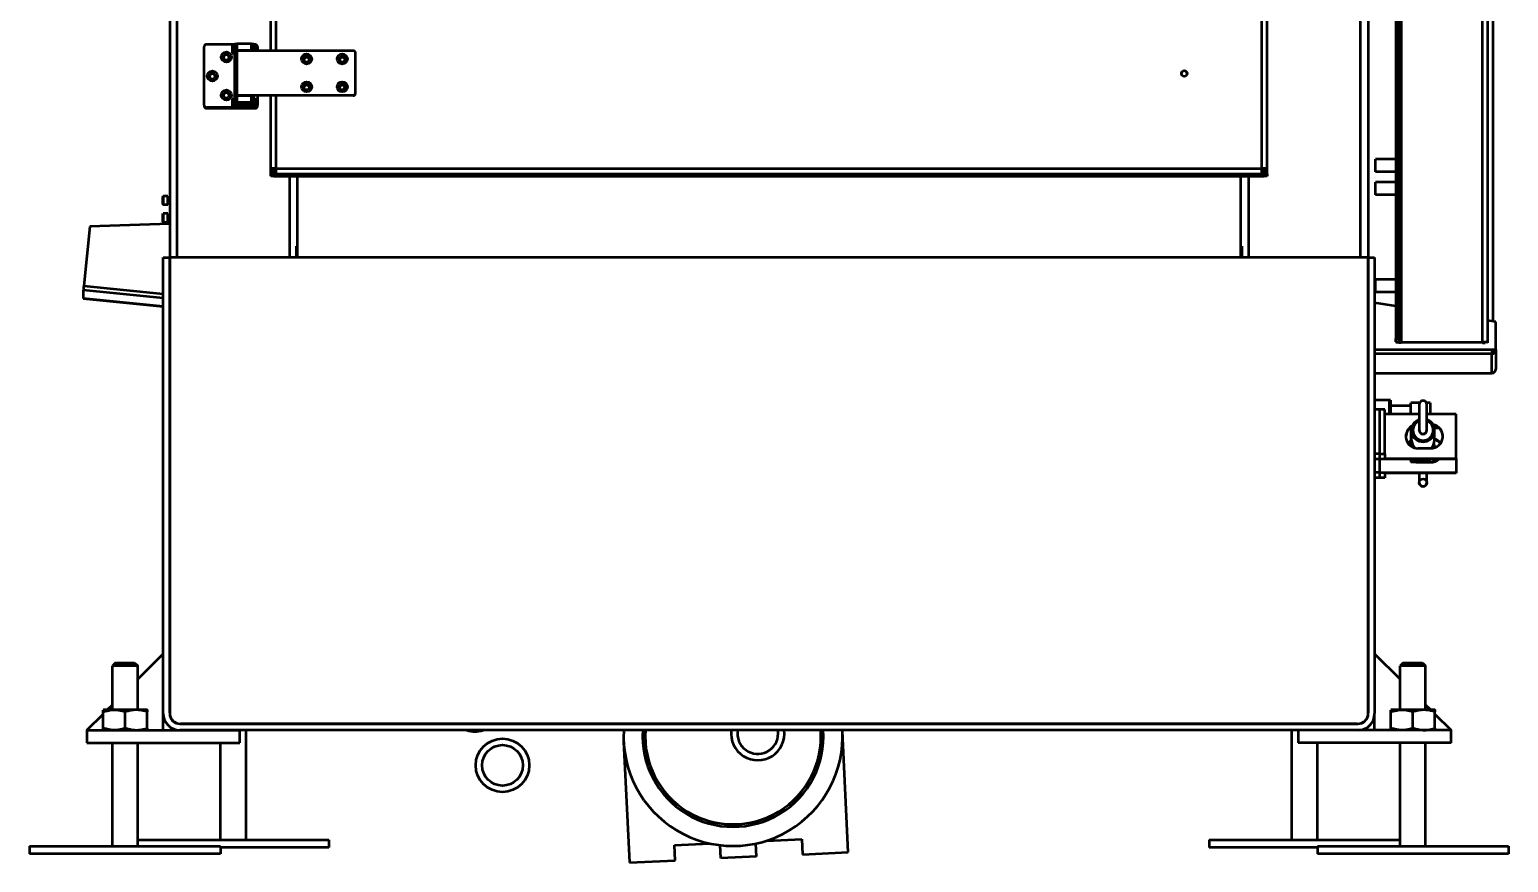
# Model space of a CAD drawing. Header units: millimetres. Extents: x 4915 to 15267, y 4787 to 10268.
# Drawn here: x 8934 to 10095, y 4787 to 5441 of the extents above; entities that cross this region are included whole.
import ezdxf

# ---------------------------------------------------------------- set-up
doc = ezdxf.new("R2010")
doc.units = ezdxf.units.MM
doc.layers.add('外形線', color=7, linetype='Continuous', lineweight=50)

msp = doc.modelspace()

# ---------------------------------------------------------------- linework, layer by layer
at = {"layer": '外形線'}
for p, q in [((9043.7, 7935), (9043.7, 5261.9)), ((9049.7, 5261.9), (9049.7, 7935.7)), ((9978.7, 5261.9), (9978.7, 7935.7)), ((9984.7, 7935), (9984.7, 5261.9)), ((10006.4, 7868.6), (10006.4, 5198.3)), ((10008.4, 7868.6), (10008.4, 5198.3)), ((10010.4, 7865.9), (10010.4, 5195.6)), ((10074.4, 5195.6), (10074.4, 7865.9)), ((10078.4, 7865.5), (10078.4, 5195.2)), ((10082.4, 7863.8), (10082.4, 5212)), ((9901.2, 5331.9), (9901.2, 7710.8)), ((9905.2, 5331.5), (9905.2, 7710.4)), ((9123.2, 5424.3), (9123.2, 6504)), ((9127.2, 5424.3), (9127.2, 6504)), ((9070.7, 5381.7), (9070.7, 5427.4)), ((9072.7, 5429.4), (9092.7, 5429.4)), ((9092.7, 5429.4), (9092.7, 5422.4)), ((9092.7, 5429.4), (9094.7, 5429.4)), ((9094.7, 5422.4), (9092.7, 5422.4)), ((9094.7, 5429.5), (9094.7, 5424.5)), ((9094.7, 5424.1), (9094.7, 5424.5)), ((9094.7, 5424.1), (9094.7, 5389.3)), ((9096.7, 5424.7), (9096.7, 5429.7)), ((9107.7, 5429.7), (9096.7, 5429.7)), ((9096.7, 5424.7), (9107.7, 5424.7)), ((9096.7, 5389.5), (9096.7, 5424.3)), ((9187.7, 5424.3), (9096.7, 5424.3)), ((9107.7, 5429.7), (9107.7, 5424.7)), ((9109.7, 5424.5), (9109.7, 5429.5)), ((9109.7, 5429.4), (9110.7, 5429.4)), ((9109.7, 5424.5), (9109.7, 5424.3)), ((9111.7, 5424.3), (9111.7, 5429.1)), ((9112.7, 5427.4), (9112.7, 5424.3)), ((9189.7, 5391.5), (9189.7, 5422.4)), ((9094.7, 5388.7), (9094.7, 5389.3)), ((9094.7, 5388.7), (9094.7, 5383.7)), ((9096.7, 5389.5), (9187.7, 5389.5)), ((9107.7, 5388.9), (9096.7, 5388.9)), ((9096.7, 5384), (9096.7, 5388.9)), ((9107.7, 5388.9), (9107.7, 5384)), ((9109.7, 5388.9), (9109.7, 5388.7)), ((9109.7, 5383.7), (9109.7, 5388.7)), ((9187.7, 5389.1), (9111.7, 5389.1)), ((9112.7, 5389.1), (9112.7, 5381.7)), ((9123.2, 5331.5), (9123.2, 5389.1)), ((9127.2, 5331.9), (9127.2, 5389.1)), ((9187.7, 5389.5), (9187.7, 5389.1)), ((9189.7, 5391.1), (9189.7, 5391.5)), ((9070.7, 5381.7), (9070.7, 5381.2)), ((9072.7, 5379.3), (9072.7, 5379.7)), ((9092.7, 5379.7), (9072.7, 5379.7)), ((9072.7, 5379.3), (9110.7, 5379.3)), ((9092.7, 5386.6), (9092.7, 5379.7)), ((9110.7, 5379.7), (9092.7, 5379.7)), ((9094.7, 5381.9), (9094.7, 5383.7)), ((9109.7, 5381.9), (9094.7, 5381.9)), ((9096.7, 5384), (9107.7, 5384)), ((9109.7, 5383.7), (9109.7, 5381.9)), ((9110.7, 5379.7), (9110.7, 5379.3)), ((9111.7, 5379.9), (9111.7, 5386.6)), ((9112.7, 5381.2), (9112.7, 5381.7)), ((9123.2, 5327.5), (9123.2, 5331.5)), ((9123.2, 5331.5), (9125.2, 5331.5)), ((9125.2, 5327.5), (9125.2, 5331.5)), ((9125.4, 5327.5), (9125.4, 5329.5)), ((9125.4, 5329.5), (9127.2, 5329.5)), ((9127.2, 5331.9), (9901.2, 5331.9)), ((9127.2, 5327.5), (9127.2, 5331.9)), ((9901.2, 5327.5), (9901.2, 5331.9)), ((9901.2, 5329.5), (9903, 5329.5)), ((9903, 5329.5), (9903, 5327.5)), ((9903.2, 5327.5), (9903.2, 5331.5)), ((9903.2, 5331.5), (9905.2, 5331.5)), ((9905.2, 5327.5), (9905.2, 5331.5)), ((9990.4, 5329.2), (9990.4, 5339.2)), ((10006.4, 5339.2), (9990.4, 5339.2)), ((10006.4, 5329.2), (9990.4, 5329.2)), ((9123.2, 5325.9), (9123.2, 5327.5)), ((9125.2, 5327.5), (9123.2, 5327.5)), ((9125.2, 5325.9), (9123.2, 5325.9)), ((9125.2, 5327.5), (9125.2, 5325.9)), ((9127.2, 5327.5), (9125.4, 5327.5)), ((9125.4, 5327.5), (9125.4, 5325.9)), ((9125.4, 5325.9), (9903, 5325.9)), ((9901.2, 5327.5), (9127.2, 5327.5)), ((9137.7, 5325.9), (9137.7, 5261.9)), ((9143.7, 5325.9), (9143.7, 5261.9)), ((9884.7, 5261.9), (9884.7, 5325.9)), ((9890.7, 5325.9), (9890.7, 5261.9)), ((9903, 5327.5), (9901.2, 5327.5)), ((9903, 5325.9), (9903, 5327.5)), ((9903.2, 5325.9), (9903.2, 5327.5)), ((9905.2, 5327.5), (9903.2, 5327.5)), ((9905.2, 5325.9), (9903.2, 5325.9)), ((9905.2, 5327.5), (9905.2, 5325.9)), ((9990.4, 5311.1), (9990.4, 5321.1)), ((10006.4, 5321.1), (9990.4, 5321.1)), ((9038.2, 5309.8), (9038.7, 5310.3)), ((9038.2, 5303.8), (9038.2, 5309.8)), ((9042.2, 5310.3), (9038.7, 5310.3)), ((9038.7, 5310.3), (9038.7, 5303.3)), ((9042.2, 5303.3), (9042.2, 5310.3)), ((9042.2, 5308.8), (9043.7, 5308.8)), ((10006.4, 5311.1), (9990.4, 5311.1)), ((9038.2, 5303.8), (9038.7, 5303.3)), ((9038.2, 5296.1), (9038.7, 5296.6)), ((9038.2, 5290.1), (9038.2, 5296.1)), ((9042.2, 5303.3), (9038.7, 5303.3)), ((9042.2, 5296.6), (9038.7, 5296.6)), ((9038.7, 5296.6), (9038.7, 5289.6)), ((9042.2, 5304.8), (9043.7, 5304.8)), ((9042.2, 5289.6), (9042.2, 5296.6)), ((9042.2, 5295.1), (9043.7, 5295.1)), ((8980.9, 5286.3), (8976.2, 5239.7)), ((9043.7, 5288.4), (8980.9, 5286.3)), ((9038.2, 5290.1), (9038.7, 5289.6)), ((9042.2, 5289.6), (9038.7, 5289.6)), ((9042.2, 5291.1), (9043.7, 5291.1)), ((9142.9, 5271), (9142.9, 5261.9)), ((9885.5, 5271), (9885.5, 5261.9)), ((9038.7, 4903.9), (9038.7, 5261.9)), ((9038.7, 5261.9), (9043.7, 5261.9)), ((9043.7, 4904.4), (9043.7, 5261.9)), ((9984.7, 5261.9), (9043.7, 5261.9)), ((9043.7, 5261.9), (9043.7, 4903.9)), ((9143.7, 5268), (9142.9, 5268)), ((9885.5, 5268), (9884.7, 5268)), ((9984.7, 5261.9), (9984.7, 4904.4)), ((9984.7, 5261.9), (9989.7, 5261.9)), ((9984.7, 4903.9), (9984.7, 5261.9)), ((9989.7, 5261.9), (9989.7, 4903.9)), ((9038.7, 5230.2), (8975.9, 5236.5)), ((8975.9, 5236.5), (8975.9, 5229.8)), ((8976.2, 5239.7), (9038.7, 5233.5)), ((9990.4, 5234.7), (9990.4, 5244.7)), ((10006.4, 5244.7), (9990.4, 5244.7)), ((8975.9, 5229.8), (9038.7, 5223.5)), ((9038.7, 5223.5), (8975.9, 5229.8)), ((10006.4, 5223.9), (9989.7, 5226.5)), ((10006.4, 5234.7), (9990.4, 5234.7)), ((10084.7, 5211.6), (10078.4, 5212.6)), ((10084.7, 5189.7), (10084.7, 5211.6)), ((9989.7, 5189.7), (10081.7, 5189.7)), ((10006.4, 5198.3), (10008.4, 5198.3)), ((10006.4, 5195.8), (10006.4, 5198.3)), ((10008.4, 5198.3), (10008.4, 5195.8)), ((10010.4, 5195.6), (10074.4, 5195.6)), ((10074.4, 5195.4), (10010.4, 5195.4)), ((10074.4, 5195.1), (10074.4, 5195.4)), ((10074.4, 5195.1), (10076.4, 5195.1)), ((10076.4, 5195.1), (10076.4, 5195.2)), ((10078.4, 5195.2), (10078.4, 5195.1)), ((10081.7, 5189.7), (10081.7, 5186.4)), ((10081.7, 5189.7), (10084.7, 5189.7)), ((10084.7, 5189.7), (10084.7, 5189.6)), ((10081.7, 5186.4), (9989.7, 5186.4)), ((10084.7, 5189.6), (10081.7, 5189.6)), ((10082.4, 5188.5), (10081.7, 5188.5)), ((10081.7, 5171.3), (10081.7, 5186.4)), ((10081.9, 5189.6), (10082.4, 5188.5)), ((10082.4, 5188.5), (10082.4, 5189.6)), ((10083.2, 5189.6), (10083.2, 5189.4)), ((10084.7, 5189.6), (10084.7, 5189.4)), ((10084.7, 5189.4), (10084.7, 5174.3)), ((9989.7, 5171.3), (10081.7, 5171.3)), ((9989.7, 5171.3), (10081.7, 5171.3)), ((10084.7, 5174.1), (10084.7, 5174.3)), ((10084.7, 5174.1), (10084.7, 5174)), ((9989.7, 5150.4), (10001.2, 5150.4)), ((10001.2, 5150.4), (10001.2, 5139)), ((10002.2, 5149.9), (10001.2, 5149.9)), ((10002.2, 5149.9), (10002.2, 5139)), ((10002.2, 5145.9), (10018.2, 5145.9)), ((10018.2, 5139), (10018.2, 5147.9)), ((10025, 5147.9), (10018.2, 5147.9)), ((10024.7, 5146.6), (10024.7, 5126.6)), ((10033.2, 5147.9), (10030.4, 5147.9)), ((10030.7, 5126.6), (10030.7, 5146.6)), ((10033.2, 5147.9), (10033.2, 5139)), ((9993.7, 5142.8), (9989.7, 5142.8)), ((9993.7, 5107.9), (9993.7, 5142.8)), ((9993.7, 5107.9), (9993.7, 5142.8)), ((9997.7, 5142.8), (9993.7, 5142.8)), ((9997.7, 5107.9), (9997.7, 5142.8)), ((10024.7, 5139), (9997.7, 5139)), ((10053.7, 5139), (10030.7, 5139)), ((10053.7, 5104.2), (10053.7, 5139)), ((10018.2, 5128.1), (10017.2, 5128.1)), ((10018.2, 5128.9), (10018.2, 5113.9)), ((10018.7, 5118.6), (10018.7, 5126.3)), ((10024.7, 5126.4), (10024.7, 5126.6)), ((10030.7, 5126.4), (10030.7, 5126.6)), ((10040.2, 5128.1), (10036.5, 5128.1)), ((10036.7, 5118.6), (10036.7, 5126.3)), ((10033.7, 5112.1), (10023.7, 5112.1)), ((10036.7, 5113.2), (10036.7, 5112.6)), ((9993.7, 5107.9), (9989.7, 5107.9)), ((9993.7, 5103.8), (9989.7, 5103.8)), ((9993.7, 5103.8), (9993.7, 5107.9)), ((9993.7, 5103.8), (9993.7, 5107.9)), ((9993.7, 5107.9), (9997.7, 5107.9)), ((9993.7, 5093.3), (9993.7, 5103.8)), ((9993.7, 5093.3), (9993.7, 5103.8)), ((10053.7, 5103.8), (9993.7, 5103.8)), ((9997.7, 5107.9), (9997.7, 5104.2)), ((9997.7, 5104.2), (10053.7, 5104.2)), ((10018.2, 5103.8), (10018.2, 5103.1)), ((10018.2, 5103.1), (10018.2, 5101.3)), ((10033.2, 5103.1), (10018.2, 5103.1)), ((10033.2, 5101.3), (10018.2, 5101.3)), ((10033.7, 5101.2), (10023.7, 5101.2)), ((10033.2, 5103.1), (10033.2, 5103.8)), ((10033.2, 5101.3), (10033.2, 5103.1)), ((10053.7, 5104.2), (10053.7, 5103.8)), ((10053.7, 5103.8), (10053.7, 5093.3)), ((9993.7, 5093.3), (9989.7, 5093.3)), ((9993.7, 5089.1), (9989.7, 5089.1)), ((9993.7, 5089.1), (9993.7, 5093.3)), ((9993.7, 5089.1), (9993.7, 5093.3)), ((9993.7, 5093.3), (10053.7, 5093.3)), ((9997.7, 5089.1), (9993.7, 5089.1)), ((9997.7, 5092.8), (9997.7, 5089.1)), ((10053.7, 5092.8), (9997.7, 5092.8)), ((10024.7, 5092.8), (10024.7, 5085.3)), ((10030.7, 5085.3), (10030.7, 5092.8)), ((10053.7, 5093.3), (10053.7, 5092.8)), ((9018.7, 4930.9), (9038.7, 4950.9)), ((9989.7, 4950.9), (10009.7, 4930.9)), ((9001.2, 4943.9), (8998.7, 4941.4)), ((9008.7, 4941.4), (8998.7, 4941.4)), ((8998.7, 4906.9), (8998.7, 4941.4)), ((9001.2, 4943.9), (9008.7, 4943.9)), ((9008.7, 4943.9), (9016.2, 4943.9)), ((9018.7, 4941.4), (9008.7, 4941.4)), ((9016.2, 4943.9), (9018.7, 4941.4)), ((9018.7, 4906.9), (9018.7, 4941.4)), ((10012.2, 4943.9), (10009.7, 4941.4)), ((10019.7, 4941.4), (10009.7, 4941.4)), ((10009.7, 4906.9), (10009.7, 4941.4)), ((10012.2, 4943.9), (10019.7, 4943.9)), ((10019.7, 4943.9), (10027.2, 4943.9)), ((10029.7, 4941.4), (10019.7, 4941.4)), ((10027.2, 4943.9), (10029.7, 4941.4)), ((10029.7, 4906.9), (10029.7, 4941.4)), ((8978.7, 4890.9), (8991.4, 4903.6)), ((8992, 4906.9), (8991.4, 4906.5)), ((8991.4, 4892.8), (8991.4, 4905)), ((9026, 4906.9), (8992, 4906.9)), ((8994.7, 4906.9), (8998.7, 4910.9)), ((9008.7, 4892.6), (9008.7, 4905.2)), ((9026, 4892.5), (9026, 4905.3)), ((9038.7, 4890.9), (9038.7, 4903.9)), ((9989.7, 4890.9), (9989.7, 4903.9)), ((10003, 4906.9), (10002.4, 4906.5)), ((10002.4, 4892.8), (10002.4, 4905)), ((10037, 4906.9), (10003, 4906.9)), ((10019.7, 4892.6), (10019.7, 4905.2)), ((10029.7, 4910.9), (10033.7, 4906.9)), ((10037, 4892.5), (10037, 4905.3)), ((10037, 4903.6), (10049.7, 4890.9)), ((8978.7, 4890.9), (8978.7, 4880.9)), ((8978.7, 4890.9), (9098.7, 4890.9)), ((8992, 4890.9), (8991.4, 4891.3)), ((9051.7, 4895.9), (9976.7, 4895.9)), ((9976.7, 4890.9), (9051.7, 4890.9)), ((9976.2, 4895.9), (9052.2, 4895.9)), ((9098.7, 4880.9), (9098.7, 4890.9)), ((9103.7, 4804.9), (9103.7, 4890.9)), ((9576.4, 4795.1), (9572, 4890)), ((9924.7, 4804.9), (9924.7, 4890.9)), ((10049.7, 4890.9), (9929.7, 4890.9)), ((9929.7, 4890.9), (9929.7, 4880.9)), ((10003, 4890.9), (10002.4, 4891.3)), ((10049.7, 4880.9), (10049.7, 4890.9)), ((8978.7, 4880.9), (9098.7, 4880.9)), ((8998.7, 4799.9), (8998.7, 4880.9)), ((9018.7, 4799.9), (9018.7, 4880.9)), ((9083.7, 4804.9), (9083.7, 4880.9)), ((9400.1, 4882), (9404.6, 4787.1)), ((10049.7, 4880.9), (9929.7, 4880.9)), ((9944.7, 4804.9), (9944.7, 4880.9)), ((10009.7, 4799.9), (10009.7, 4880.9)), ((10029.7, 4799.9), (10029.7, 4880.9)), ((8933.7, 4799.9), (9008.7, 4799.9)), ((8933.7, 4799.9), (8933.7, 4793.9)), ((9008.7, 4799.9), (9083.7, 4799.9)), ((9018.7, 4804.9), (9091.7, 4804.9)), ((9083.7, 4799.9), (9083.7, 4793.9)), ((9091.7, 4798.9), (9083.7, 4798.9)), ((9091.7, 4804.9), (9168.7, 4804.9)), ((9168.7, 4798.9), (9091.7, 4798.9)), ((9168.7, 4804.9), (9168.7, 4798.9)), ((9440, 4800.7), (9467.4, 4802)), ((9440.5, 4788.7), (9440, 4800.7)), ((9476.5, 4790.4), (9476, 4800.6)), ((9504.5, 4791.7), (9504, 4801.9)), ((9512.4, 4804.1), (9539.9, 4805.4)), ((9539.9, 4805.4), (9540.4, 4793.4)), ((9540.4, 4793.4), (9576.4, 4795.1)), ((9859.7, 4804.9), (9934.7, 4804.9)), ((9859.7, 4804.9), (9859.7, 4798.9)), ((9934.7, 4798.9), (9859.7, 4798.9)), ((9934.7, 4804.9), (10009.7, 4804.9)), ((9944.7, 4798.9), (9934.7, 4798.9)), ((9944.7, 4799.9), (10019.7, 4799.9)), ((9944.7, 4799.9), (9944.7, 4793.9)), ((10019.7, 4799.9), (10094.7, 4799.9)), ((10094.7, 4799.9), (10094.7, 4793.9)), ((9008.7, 4793.9), (8933.7, 4793.9)), ((9083.7, 4793.9), (9008.7, 4793.9)), ((9404.6, 4787.1), (9440.5, 4788.7)), ((9504.5, 4791.7), (9476.5, 4790.4)), ((10019.7, 4793.9), (9944.7, 4793.9)), ((10094.7, 4793.9), (10019.7, 4793.9))]:
    msp.add_line(p, q, dxfattribs=at).dxf.unprotected_set("ltscale", 0)
for points in [[(9092.7, 5429.4), (9092.8, 5429.3), (9092.9, 5429.2), (9093.1, 5429.1), (9093.2, 5429), (9093.3, 5428.8), (9093.4, 5428.7), (9093.5, 5428.6), (9093.6, 5428.5), (9093.7, 5428.4), (9093.8, 5428.3), (9093.9, 5428.2), (9094, 5428.2), (9094.1, 5428.1), (9094.2, 5428), (9094.3, 5427.9), (9094.4, 5427.8), (9094.4, 5427.8), (9094.5, 5427.7), (9094.6, 5427.7), (9094.6, 5427.6), (9094.7, 5427.6), (9094.7, 5427.6), (9094.7, 5427.6), (9094.7, 5427.6)], [(9109.7, 5427.6), (9109.7, 5427.6), (9109.7, 5427.6), (9109.8, 5427.6), (9109.8, 5427.6), (9109.8, 5427.7), (9109.9, 5427.7), (9110, 5427.8), (9110, 5427.8), (9110.1, 5427.9), (9110.2, 5427.9), (9110.3, 5428), (9110.3, 5428.1), (9110.4, 5428.2), (9110.5, 5428.3), (9110.6, 5428.3), (9110.7, 5428.4), (9110.8, 5428.5), (9110.9, 5428.6), (9111, 5428.7), (9111.1, 5428.8), (9111.2, 5428.9), (9111.3, 5429), (9111.4, 5429.1), (9111.5, 5429.2)], [(9110.7, 5429.4), (9110.7, 5429.4), (9110.8, 5429.4), (9110.8, 5429.4), (9110.9, 5429.4), (9110.9, 5429.4), (9110.9, 5429.4), (9111, 5429.4), (9111, 5429.4), (9111, 5429.4), (9111.1, 5429.4), (9111.1, 5429.4), (9111.1, 5429.4), (9111.2, 5429.3), (9111.2, 5429.3), (9111.2, 5429.3), (9111.3, 5429.3), (9111.3, 5429.3), (9111.3, 5429.3), (9111.4, 5429.3), (9111.4, 5429.3), (9111.4, 5429.3), (9111.5, 5429.2), (9111.5, 5429.2), (9111.5, 5429.2)], [(9111.5, 5429.2), (9111.5, 5429.2), (9111.6, 5429.2), (9111.6, 5429.2), (9111.6, 5429.2), (9111.6, 5429.2), (9111.6, 5429.2), (9111.6, 5429.2), (9111.6, 5429.2), (9111.6, 5429.2), (9111.6, 5429.2), (9111.6, 5429.2), (9111.6, 5429.2), (9111.6, 5429.2), (9111.6, 5429.2), (9111.6, 5429.2), (9111.7, 5429.2), (9111.7, 5429.2), (9111.7, 5429.2), (9111.7, 5429.1), (9111.7, 5429.1), (9111.7, 5429.1), (9111.7, 5429.1), (9111.7, 5429.1), (9111.7, 5429.1)], [(9092.7, 5379.7), (9092.8, 5379.8), (9092.9, 5379.9), (9093.1, 5380), (9093.2, 5380.1), (9093.3, 5380.2), (9093.4, 5380.3), (9093.5, 5380.5), (9093.6, 5380.6), (9093.7, 5380.7), (9093.8, 5380.8), (9093.9, 5380.9), (9094, 5381), (9094.1, 5381.1), (9094.2, 5381.2), (9094.3, 5381.3), (9094.4, 5381.4), (9094.4, 5381.5), (9094.5, 5381.6), (9094.6, 5381.6), (9094.6, 5381.7), (9094.7, 5381.8), (9094.7, 5381.8), (9094.7, 5381.8), (9094.7, 5381.9)], [(9109.7, 5381.9), (9109.7, 5381.8), (9109.7, 5381.8), (9109.8, 5381.8), (9109.8, 5381.7), (9109.8, 5381.7), (9109.9, 5381.6), (9110, 5381.5), (9110, 5381.4), (9110.1, 5381.4), (9110.2, 5381.3), (9110.3, 5381.2), (9110.3, 5381.1), (9110.4, 5381), (9110.5, 5380.9), (9110.6, 5380.8), (9110.7, 5380.7), (9110.8, 5380.6), (9110.9, 5380.5), (9111, 5380.4), (9111.1, 5380.3), (9111.2, 5380.2), (9111.3, 5380.1), (9111.4, 5380), (9111.5, 5379.8)], [(9111.5, 5379.8), (9111.5, 5379.8), (9111.5, 5379.8), (9111.4, 5379.8), (9111.4, 5379.8), (9111.4, 5379.8), (9111.3, 5379.8), (9111.3, 5379.8), (9111.3, 5379.7), (9111.2, 5379.7), (9111.2, 5379.7), (9111.2, 5379.7), (9111.1, 5379.7), (9111.1, 5379.7), (9111.1, 5379.7), (9111, 5379.7), (9111, 5379.7), (9111, 5379.7), (9110.9, 5379.7), (9110.9, 5379.7), (9110.9, 5379.7), (9110.8, 5379.7), (9110.8, 5379.7), (9110.7, 5379.7), (9110.7, 5379.7)], [(9111.7, 5379.9), (9111.7, 5379.9), (9111.7, 5379.9), (9111.7, 5379.9), (9111.7, 5379.9), (9111.7, 5379.9), (9111.7, 5379.9), (9111.7, 5379.9), (9111.7, 5379.9), (9111.6, 5379.9), (9111.6, 5379.9), (9111.6, 5379.9), (9111.6, 5379.9), (9111.6, 5379.9), (9111.6, 5379.9), (9111.6, 5379.9), (9111.6, 5379.9), (9111.6, 5379.9), (9111.6, 5379.9), (9111.6, 5379.9), (9111.6, 5379.9), (9111.6, 5379.9), (9111.6, 5379.9), (9111.5, 5379.8), (9111.5, 5379.8)], [(9008.7, 4905.2), (9007.9, 4905.4), (9007.1, 4905.7), (9006.4, 4905.9), (9005.6, 4906), (9004.9, 4906.2), (9004.2, 4906.3), (9003.5, 4906.4), (9002.8, 4906.5), (9002.1, 4906.6), (9001.4, 4906.6), (9000.8, 4906.6), (9000.1, 4906.6), (8999.4, 4906.6), (8998.8, 4906.6), (8998.1, 4906.5), (8997.4, 4906.5), (8996.7, 4906.4), (8996, 4906.2), (8995.3, 4906.1), (8994.5, 4905.9), (8993.8, 4905.7), (8993, 4905.5), (8992.2, 4905.3), (8991.4, 4905)], [(8991.4, 4905), (8991.4, 4905.2), (8991.4, 4905.3), (8991.4, 4905.4), (8991.4, 4905.5), (8991.4, 4905.6), (8991.4, 4905.7), (8991.4, 4905.8), (8991.4, 4905.9), (8991.4, 4906), (8991.4, 4906), (8991.4, 4906.1), (8991.4, 4906.2), (8991.4, 4906.2), (8991.4, 4906.3), (8991.4, 4906.3), (8991.4, 4906.4), (8991.4, 4906.4), (8991.4, 4906.5), (8991.4, 4906.5), (8991.4, 4906.5), (8991.4, 4906.5), (8991.4, 4906.5), (8991.4, 4906.5), (8991.4, 4906.5)], [(9026, 4905.3), (9025.2, 4905.6), (9024.4, 4905.8), (9023.7, 4906), (9022.9, 4906.2), (9022.2, 4906.4), (9021.5, 4906.5), (9020.8, 4906.6), (9020.1, 4906.7), (9019.4, 4906.7), (9018.8, 4906.8), (9018.1, 4906.8), (9017.4, 4906.8), (9016.8, 4906.8), (9016.1, 4906.8), (9015.4, 4906.7), (9014.7, 4906.6), (9014, 4906.5), (9013.3, 4906.4), (9012.6, 4906.3), (9011.9, 4906.1), (9011.1, 4905.9), (9010.3, 4905.7), (9009.5, 4905.5), (9008.7, 4905.2)], [(9026, 4906.9), (9026, 4906.9), (9026, 4906.9), (9026, 4906.9), (9026, 4906.9), (9026, 4906.8), (9026, 4906.8), (9026, 4906.8), (9026, 4906.7), (9026, 4906.7), (9026, 4906.6), (9026, 4906.6), (9026, 4906.5), (9026, 4906.4), (9026, 4906.4), (9026, 4906.3), (9026, 4906.2), (9026, 4906.1), (9026, 4906), (9026, 4905.9), (9026, 4905.8), (9026, 4905.7), (9026, 4905.6), (9026, 4905.5), (9026, 4905.3)], [(10019.7, 4905.2), (10018.9, 4905.4), (10018.1, 4905.7), (10017.4, 4905.9), (10016.6, 4906), (10015.9, 4906.2), (10015.2, 4906.3), (10014.5, 4906.4), (10013.8, 4906.5), (10013.1, 4906.6), (10012.4, 4906.6), (10011.8, 4906.6), (10011.1, 4906.6), (10010.4, 4906.6), (10009.8, 4906.6), (10009.1, 4906.5), (10008.4, 4906.5), (10007.7, 4906.4), (10007, 4906.2), (10006.3, 4906.1), (10005.5, 4905.9), (10004.8, 4905.7), (10004, 4905.5), (10003.2, 4905.3), (10002.4, 4905)], [(10002.4, 4905), (10002.4, 4905.2), (10002.4, 4905.3), (10002.4, 4905.4), (10002.4, 4905.5), (10002.4, 4905.6), (10002.4, 4905.7), (10002.4, 4905.8), (10002.4, 4905.9), (10002.4, 4906), (10002.4, 4906), (10002.4, 4906.1), (10002.4, 4906.2), (10002.4, 4906.2), (10002.4, 4906.3), (10002.4, 4906.3), (10002.4, 4906.4), (10002.4, 4906.4), (10002.4, 4906.5), (10002.4, 4906.5), (10002.4, 4906.5), (10002.4, 4906.5), (10002.4, 4906.5), (10002.4, 4906.5), (10002.4, 4906.5)], [(10037, 4905.3), (10036.2, 4905.6), (10035.4, 4905.8), (10034.7, 4906), (10033.9, 4906.2), (10033.2, 4906.4), (10032.5, 4906.5), (10031.8, 4906.6), (10031.1, 4906.7), (10030.4, 4906.7), (10029.8, 4906.8), (10029.1, 4906.8), (10028.4, 4906.8), (10027.8, 4906.8), (10027.1, 4906.8), (10026.4, 4906.7), (10025.7, 4906.6), (10025, 4906.5), (10024.3, 4906.4), (10023.6, 4906.3), (10022.9, 4906.1), (10022.1, 4905.9), (10021.3, 4905.7), (10020.5, 4905.5), (10019.7, 4905.2)], [(10037, 4906.9), (10037, 4906.9), (10037, 4906.9), (10037, 4906.9), (10037, 4906.9), (10037, 4906.8), (10037, 4906.8), (10037, 4906.8), (10037, 4906.7), (10037, 4906.7), (10037, 4906.6), (10037, 4906.6), (10037, 4906.5), (10037, 4906.4), (10037, 4906.4), (10037, 4906.3), (10037, 4906.2), (10037, 4906.1), (10037, 4906), (10037, 4905.9), (10037, 4905.8), (10037, 4905.7), (10037, 4905.6), (10037, 4905.5), (10037, 4905.3)], [(8991.4, 4891.3), (8991.4, 4891.3), (8991.4, 4891.3), (8991.4, 4891.3), (8991.4, 4891.3), (8991.4, 4891.3), (8991.4, 4891.4), (8991.4, 4891.4), (8991.4, 4891.4), (8991.4, 4891.5), (8991.4, 4891.5), (8991.4, 4891.6), (8991.4, 4891.6), (8991.4, 4891.7), (8991.4, 4891.8), (8991.4, 4891.9), (8991.4, 4891.9), (8991.4, 4892), (8991.4, 4892.1), (8991.4, 4892.2), (8991.4, 4892.3), (8991.4, 4892.4), (8991.4, 4892.5), (8991.4, 4892.7), (8991.4, 4892.8)], [(8991.4, 4892.8), (8992.2, 4892.5), (8993, 4892.3), (8993.8, 4892.1), (8994.5, 4891.9), (8995.3, 4891.7), (8996, 4891.6), (8996.7, 4891.5), (8997.4, 4891.4), (8998.1, 4891.3), (8998.8, 4891.2), (8999.4, 4891.2), (9000.1, 4891.2), (9000.8, 4891.2), (9001.4, 4891.2), (9002.1, 4891.3), (9002.8, 4891.3), (9003.5, 4891.4), (9004.2, 4891.5), (9004.9, 4891.6), (9005.6, 4891.8), (9006.4, 4892), (9007.1, 4892.2), (9007.9, 4892.4), (9008.7, 4892.6)], [(9008.7, 4892.6), (9009.5, 4892.4), (9010.3, 4892.1), (9011.1, 4891.9), (9011.9, 4891.7), (9012.6, 4891.6), (9013.3, 4891.4), (9014, 4891.3), (9014.7, 4891.2), (9015.4, 4891.1), (9016.1, 4891.1), (9016.8, 4891), (9017.4, 4891), (9018.1, 4891), (9018.8, 4891), (9019.4, 4891.1), (9020.1, 4891.1), (9020.8, 4891.2), (9021.5, 4891.3), (9022.2, 4891.5), (9022.9, 4891.6), (9023.7, 4891.8), (9024.4, 4892), (9025.2, 4892.2), (9026, 4892.5)], [(9026, 4892.5), (9026, 4892.4), (9026, 4892.2), (9026, 4892.1), (9026, 4892), (9026, 4891.9), (9026, 4891.8), (9026, 4891.7), (9026, 4891.6), (9026, 4891.5), (9026, 4891.5), (9026, 4891.4), (9026, 4891.3), (9026, 4891.3), (9026, 4891.2), (9026, 4891.1), (9026, 4891.1), (9026, 4891.1), (9026, 4891), (9026, 4891), (9026, 4891), (9026, 4890.9), (9026, 4890.9), (9026, 4890.9), (9026, 4890.9)], [(10002.4, 4891.3), (10002.4, 4891.3), (10002.4, 4891.3), (10002.4, 4891.3), (10002.4, 4891.3), (10002.4, 4891.3), (10002.4, 4891.4), (10002.4, 4891.4), (10002.4, 4891.4), (10002.4, 4891.5), (10002.4, 4891.5), (10002.4, 4891.6), (10002.4, 4891.6), (10002.4, 4891.7), (10002.4, 4891.8), (10002.4, 4891.9), (10002.4, 4891.9), (10002.4, 4892), (10002.4, 4892.1), (10002.4, 4892.2), (10002.4, 4892.3), (10002.4, 4892.4), (10002.4, 4892.5), (10002.4, 4892.7), (10002.4, 4892.8)], [(10002.4, 4892.8), (10003.2, 4892.5), (10004, 4892.3), (10004.8, 4892.1), (10005.5, 4891.9), (10006.3, 4891.7), (10007, 4891.6), (10007.7, 4891.5), (10008.4, 4891.4), (10009.1, 4891.3), (10009.8, 4891.2), (10010.4, 4891.2), (10011.1, 4891.2), (10011.8, 4891.2), (10012.4, 4891.2), (10013.1, 4891.3), (10013.8, 4891.3), (10014.5, 4891.4), (10015.2, 4891.5), (10015.9, 4891.6), (10016.6, 4891.8), (10017.4, 4892), (10018.1, 4892.2), (10018.9, 4892.4), (10019.7, 4892.6)], [(10019.7, 4892.6), (10020.5, 4892.4), (10021.3, 4892.1), (10022.1, 4891.9), (10022.9, 4891.7), (10023.6, 4891.6), (10024.3, 4891.4), (10025, 4891.3), (10025.7, 4891.2), (10026.4, 4891.1), (10027.1, 4891.1), (10027.8, 4891), (10028.4, 4891), (10029.1, 4891), (10029.8, 4891), (10030.4, 4891.1), (10031.1, 4891.1), (10031.8, 4891.2), (10032.5, 4891.3), (10033.2, 4891.5), (10033.9, 4891.6), (10034.7, 4891.8), (10035.4, 4892), (10036.2, 4892.2), (10037, 4892.5)], [(10037, 4892.5), (10037, 4892.4), (10037, 4892.2), (10037, 4892.1), (10037, 4892), (10037, 4891.9), (10037, 4891.8), (10037, 4891.7), (10037, 4891.6), (10037, 4891.5), (10037, 4891.5), (10037, 4891.4), (10037, 4891.3), (10037, 4891.3), (10037, 4891.2), (10037, 4891.1), (10037, 4891.1), (10037, 4891.1), (10037, 4891), (10037, 4891), (10037, 4891), (10037, 4890.9), (10037, 4890.9), (10037, 4890.9), (10037, 4890.9)]]:
    msp.add_lwpolyline(points, dxfattribs=at).dxf.unprotected_set("ltscale", 0)
for radius in [21, 16]:
    msp.add_circle((9305, 4863.3), radius, dxfattribs=at).dxf.unprotected_set("ltscale", 0)
for centre, radius, start, end in [((10027.7, 5146.6), 3, 0, 180), ((10027.7, 5118.6), 8.98, 179.8494, 223.4499), ((10027.7, 5085.3), 3, 180, 0), ((9051.7, 4903.9), 13, 180, 270), ((9051.7, 4903.9), 8, 180, 270), ((9976.7, 4903.9), 13, 270, 0), ((9976.7, 4903.9), 8, 270, 0), ((9283.3, 4910.9), 21, 252.2472, 287.7528), ((9486, 4886), 86, 176.7032, 3.2968), ((9486, 4886), 71, 176.0057, 3.9943), ((9486, 4886), 69, 175.8897, 4.1103), ((9505.4, 4888.3), 21, 172.779, 7.221), ((9505.4, 4888.3), 16, 170.5042, 0), ((9505.4, 4888.3), 16, 0, 9.4958)]:
    msp.add_arc(centre, radius, start, end, dxfattribs=at).dxf.unprotected_set("ltscale", 0)
for centre, major_axis, ratio, start_param, end_param in [((9072.7, 5427.4), (-2, 0), 0.994522, 4.712389, 6.283185), ((9092.7, 5422.6), (2, 0), 0.104528, 4.712389, 6.283185), ((9096.7, 5429.5), (-2, 0), 0.104528, 4.712389, 6.283185), ((9096.7, 5424.5), (-2, 0), 0.104528, 4.712389, 6.283185), ((9096.7, 5424.1), (-2, 0), 0.104528, 4.712389, 6.283185), ((9107.7, 5429.5), (2, 0), 0.104528, 0, 1.570796), ((9107.7, 5424.5), (2, 0), 0.104528, 0, 1.570796), ((9110.7, 5427.4), (1.73, -1), 0.997257, 0.523599, 1.570796), ((9187.7, 5422.4), (2, 0), 0.994522, 0, 1.570796), ((9088.2, 5419), (-2.25, 0), 0.994522, 4.712389, 6.230609), ((9088.2, 5419), (2.25, 0.12), 0.994552, 0, 1.51822), ((9151.2, 5417.5), (-2.25, 0), 0.994522, 4.712389, 6.230609), ((9151.2, 5417.5), (-2.25, 0.12), 0.994552, 3.246745, 6.283185), ((9151.2, 5417.2), (-2.24, 0.22), 0.99463, 4.811818, 6.283185), ((9151.2, 5417.2), (2.24, 0.22), 0.99463, 0, 2.942735), ((9151.2, 5416.9), (-2.25, 0), 0.994522, 4.712389, 6.113031), ((9151.2, 5417.5), (2.25, 0.12), 0.994552, 0, 1.51822), ((9151.2, 5417.2), (2.25, 0), 0.994522, 0.099429, 1.570796), ((9151.2, 5416.9), (2.22, 0.38), 0.994835, 0, 1.400642), ((9179.2, 5417.5), (-2.25, 0), 0.994522, 4.712389, 6.230609), ((9179.2, 5417.5), (-2.25, 0.12), 0.994552, 3.246745, 6.283185), ((9179.2, 5417.2), (-2.24, 0.22), 0.99463, 4.811818, 6.283185), ((9179.2, 5417.2), (2.24, 0.22), 0.99463, 0, 2.942735), ((9179.2, 5416.9), (-2.25, 0), 0.994522, 4.712389, 6.113031), ((9179.2, 5417.5), (2.25, 0.12), 0.994552, 0, 1.51822), ((9179.2, 5417.2), (2.25, 0), 0.994522, 0.099429, 1.570796), ((9179.2, 5416.9), (2.22, 0.38), 0.994835, 0, 1.400642), ((9077.2, 5404.1), (-2.25, 0), 0.994522, 4.712389, 6.230609), ((9077.2, 5404.1), (2.25, 0.12), 0.994552, 0, 1.51822), ((9840.2, 5406.3), (2.25, 0.1), 0.994546, 0, 3.048133), ((9088.2, 5389.2), (-2.25, 0), 0.994522, 4.712389, 6.230609), ((9088.2, 5389.2), (2.25, 0.12), 0.994552, 0, 1.51822), ((9096.7, 5389.3), (-2, 0), 0.104528, 4.712389, 6.283185), ((9096.7, 5388.7), (-2, 0), 0.104528, 4.712389, 6.283185), ((9107.7, 5388.7), (2, 0), 0.104528, 0, 1.570796), ((9111.7, 5388.9), (-2, 0), 0.104528, 4.712389, 6.283185), ((9151.2, 5395.6), (-2.25, 0), 0.994522, 4.712389, 6.230609), ((9151.2, 5395.6), (-2.25, 0.12), 0.994552, 3.246745, 6.283185), ((9151.2, 5395.4), (-2.24, 0.22), 0.99463, 4.811818, 6.283185), ((9151.2, 5395.4), (2.24, 0.22), 0.99463, 0, 2.942735), ((9151.2, 5395.1), (-2.25, 0), 0.994522, 4.712389, 6.113031), ((9151.2, 5395.6), (2.25, 0.12), 0.994552, 0, 1.51822), ((9151.2, 5395.4), (2.25, 0), 0.994522, 0.099429, 1.570796), ((9151.2, 5395.1), (2.22, 0.38), 0.994835, 0, 1.400642), ((9179.2, 5395.6), (-2.25, 0), 0.994522, 4.712389, 6.230609), ((9179.2, 5395.4), (-2.24, 0.22), 0.99463, 4.889056, 6.283185), ((9179.2, 5395.1), (-2.25, 0), 0.994522, 4.712389, 6.113031), ((9178.9, 5395.4), (2.25, 0.1), 0.994546, 0, 1.978119), ((9178.9, 5395.6), (2.24, -0.17), 0.994587, 0.077238, 1.570796), ((9179.2, 5395.6), (2.25, 0.12), 0.994552, 0, 1.51822), ((9179.2, 5395.1), (-1.81, 1.33), 0.998351, 4.712389, 5.345237), ((9178.9, 5395.6), (2.25, 0), 0.994522, 5.403788, 6.283185), ((9187.7, 5391.5), (2, 0), 0.994522, 4.712389, 6.283185), ((9187.7, 5391.1), (2, 0), 0.994522, 4.712389, 6.283185), ((9072.7, 5381.7), (-2, 0), 0.994522, 0, 1.570796), ((9072.7, 5381.2), (-2, 0), 0.994522, 0, 1.570796), ((9092.7, 5386.8), (2, 0), 0.104528, 4.712389, 6.283185), ((9096.7, 5383.7), (-2, 0), 0.104528, 4.712389, 6.283185), ((9107.7, 5383.7), (2, 0), 0.104528, 0, 1.570796), ((9111.7, 5386.8), (-2, 0), 0.104528, 0, 1.570796), ((9110.7, 5381.2), (2, 0), 0.994522, 4.712389, 6.283185), ((9110.7, 5381.7), (2, 0), 0.994522, 5.235988, 6.283185), ((9127.2, 5331.5), (-4, 0), 0.104528, 4.712389, 6.283185), ((9127.2, 5331.5), (-2, 0), 0.104528, 4.712389, 6.283185), ((9901.2, 5331.5), (4, 0), 0.104528, 0, 1.570796), ((9901.2, 5331.5), (2, 0), 0.104528, 0, 1.570796), ((9137.7, 5270.7), (6, 0), 0.104528, 0, 0.523599), ((9890.7, 5270.7), (-6, 0), 0.104528, 5.759587, 6.283185), ((8976.2, 5239.4), (-0.3, -2.99), 0.010401, 4.608185, 6.178981), ((8976.2, 5232.7), (-0.3, -2.99), 0.010401, 6.178981, 6.283185), ((10010.4, 5195.8), (-4, 0), 0.104528, 0, 1.570796), ((10010.4, 5195.8), (-2, 0), 0.104528, 0, 1.570796), ((10074.4, 5195.2), (4, 0), 0.104528, 0, 1.570796), ((10074.4, 5195.2), (2, 0), 0.104528, 0, 1.570796), ((10081.7, 5189.4), (1.5, 0), 0.994484, 4.712389, 6.283185), ((10081.7, 5189.4), (3, 0), 0.994484, 4.712389, 6.283185), ((10081.7, 5174.3), (3, 0), 0.994484, 4.712389, 6.283185), ((10027.7, 5126.3), (-9, 0), 0.994484, 5.052226, 10.655737), ((10027.7, 5126.4), (7.4, -3.01), 0.996033, 2.33959, 7.853982), ((10023.7, 5121.6), (-9.5, 0), 0.994484, 5.165779, 7.853982), ((10023.7, 5121.2), (-8.4, -4.4), 0.996836, 4.712389, 5.78061), ((10027.7, 5126.6), (3, 0), 0.994484, 3.141593, 6.283185), ((10027.7, 5126.4), (3, 0), 0.994484, 3.141593, 6.283185), ((10033.7, 5121.6), (9.5, 0), 0.994484, 4.712389, 7.669828), ((10033.7, 5121.2), (9.5, 0), 0.994484, 0.022205, 1.358439), ((10023.7, 5110.7), (-7.76, 5.45), 0.998157, 5.945238, 6.283185), ((10023.7, 5110.2), (-7.72, -5.51), 0.998178, 4.712389, 5.022874), ((10027.7, 5118.6), (9, 0), 0.994484, 5.468877, 6.283185), ((10027.7, 5113.3), (8, 0), 0.994484, 6.161936, 6.422277), ((10027.7, 5113.2), (9, 0), 0.994484, 6.218389, 6.592791), ((10033.7, 5110.7), (9.5, 0), 0.994484, 0.615412, 1.249508), ((10033.7, 5110.2), (7.6, 5.66), 0.998446, 0, 0.606633), ((10023.7, 5110.7), (-7.72, 5.51), 0.998178, 1.438577, 1.570796), ((10023.7, 5110.7), (-9.5, 0), 0.994484, 1.404991, 1.570796), ((10033.7, 5110.7), (-6.92, -6.48), 0.999605, 0.82114, 1.570796), ((10027.7, 5105.5), (9, 0), 0.994484, 5.807854, 6.083487), ((9052.2, 4904.4), (-8.5, 0), 0.994522, 0, 1.570796), ((9976.2, 4904.4), (8.5, 0), 0.994522, 4.712389, 6.283185)]:
    msp.add_ellipse(centre, major_axis=major_axis, ratio=ratio, start_param=start_param, end_param=end_param, dxfattribs=at).dxf.unprotected_set("ltscale", 0)
for centre, major_axis, ratio in [((9088.2, 5419.4), (-4, 0), 0.994522), ((9088.2, 5419.3), (-2.25, 0), 0.994522), ((9151.2, 5417.9), (-4, 0), 0.994522), ((9151.2, 5417.7), (-2.25, 0), 0.994522), ((9179.2, 5417.9), (-4, 0), 0.994522), ((9179.2, 5417.7), (-2.25, 0), 0.994522), ((9077.2, 5404.5), (-4, 0), 0.994522), ((9077.2, 5404.3), (-2.25, 0), 0.994522), ((9151.2, 5396), (-4, 0), 0.994522), ((9179.2, 5396), (-4, 0), 0.994522), ((9840.2, 5406.5), (-2.25, 0), 0.994522), ((9088.2, 5389.6), (-4, 0), 0.994522), ((9088.2, 5389.4), (-2.25, 0), 0.994522), ((9151.2, 5395.8), (-2.25, 0), 0.994522), ((9179.2, 5395.8), (-2.25, 0), 0.994522), ((9102.2, 5382.8), (-4, 0), 0.104528), ((10027.7, 5085.3), (-3, 0), 0.994484)]:
    msp.add_ellipse(centre, major_axis=major_axis, ratio=ratio, dxfattribs=at).dxf.unprotected_set("ltscale", 0)

doc.saveas('drawing.dxf')
